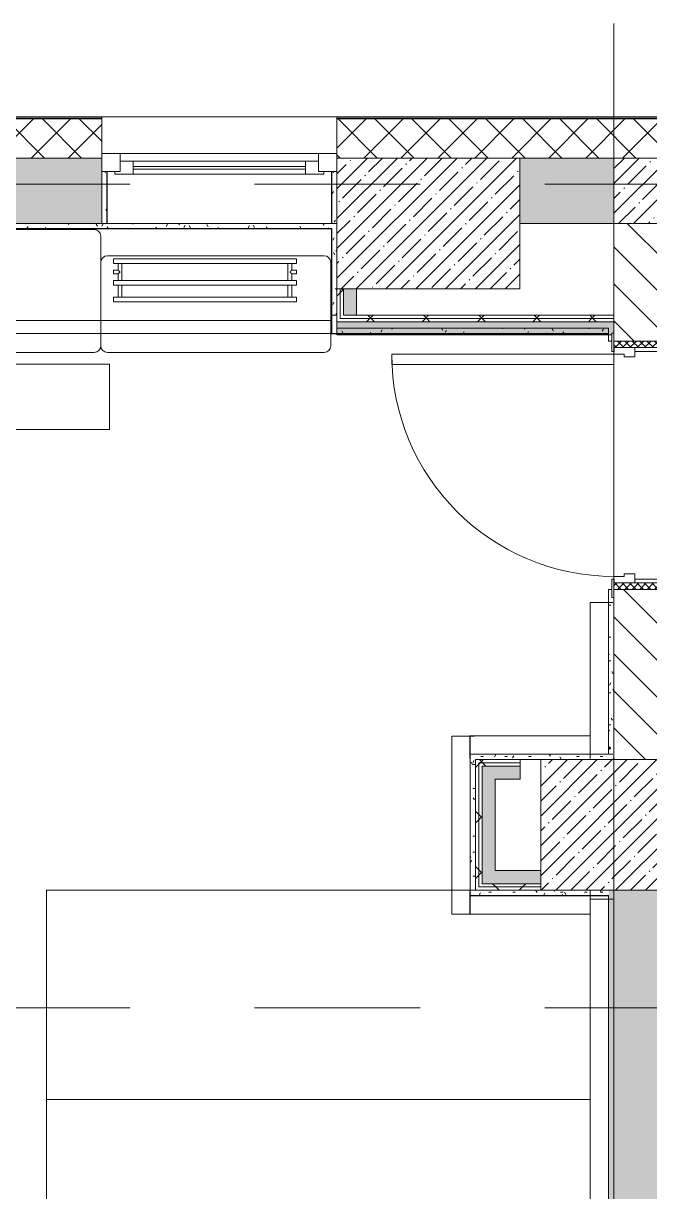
# Model space of a CAD drawing. Header units: millimetres. Extents: x 81609 to 272668, y -8553 to 29000.
# Drawn here: x 118950 to 121347, y 17447 to 21915 of the extents above; entities that cross this region are included whole.
import ezdxf

# ---------------------------------------------------------------- set-up
doc = ezdxf.new("R2010")
doc.units = ezdxf.units.MM
doc.linetypes.add('Осевая', pattern=[3175, 635, -476.25, 1587.5, -476.25])
for name, color, linetype, lineweight in [('A-DOOR', 7, 'Continuous', 9), ('A-DOOR-1', 7, 'Continuous', 13), ('A-DOOR-FRAM', 7, 'Continuous', 13), ('A-DOOR-FRAM-1', 7, 'Continuous', 9), ('A-GLAZ', 7, 'Continuous', 9), ('A-GLAZ-1', 7, 'Continuous', 13), ('A-WALL', 7, 'Continuous', 9), ('I-WALL', 7, 'Continuous', 9), ('M-EQPM', 7, 'Continuous', 9), ('S-COLS', 7, 'Continuous', 9), ('Оси', 7, 'Continuous', 9), ('Оси-2', 7, 'Осевая', 9)]:
    doc.layers.add(name, color=color, linetype=linetype, lineweight=lineweight)
for name, color, linetype, lineweight, true_color in [('A-WALL-1', 7, 'Continuous', 9, 0x3c3c3c), ('A-WALL-FNSH-1', 7, 'Continuous', 9, 0x3c3c3c), ('I-FURN-1', 7, 'Continuous', 9, 0xf0f0f0)]:
    doc.layers.add(name, color=color, linetype=linetype, lineweight=lineweight, true_color=true_color)
pattern_1 = [(45, (0, 0), (-57.024626, 57.024626), []), (45, (57.025, 0), (-57.024626, 57.024626), [100.806, -20.161, 3.353, -16.808])]
pattern_2 = [(0, (0, 0), (121.92, 30.48), [10.058, -81.382, 10.058, -81.382, -487.68]), (0, (0, 0), (121.92, 30.48), [-182.88, 10.058, -172.822, 10.058, -81.382, -213.36]), (0, (0, 0), (121.92, 30.48), [-457.2, 10.058, -50.902, 10.058, -142.342]), (120, (45.72, 15.24), (-87.356454, 90.345817), [10.058, -81.382, 10.058, -81.382, -487.68]), (120, (45.72, 15.24), (-87.356454, 90.345817), [-182.88, 10.058, -172.822, 10.058, -81.382, -213.36]), (120, (45.72, 15.24), (-87.356454, 90.345817), [-457.2, 10.058, -50.902, 10.058, -142.342]), (240, (60.96, 76.2), (-34.563546, -120.825817), [10.058, -81.382, 10.058, -81.382, -487.68]), (240, (60.96, 76.2), (-34.563546, -120.825817), [-182.88, 10.058, -172.822, 10.058, -81.382, -213.36]), (240, (60.96, 76.2), (-34.563546, -120.825817), [-457.2, 10.058, -50.902, 10.058, -142.342])]
pattern_3 = [(45, (0, 0), (-106.06602, 106.06602), []), (135, (0, 0), (-106.06602, -106.06602), [])]

# ---------------------------------------------------------------- blocks, each defined once
blk = doc.blocks.new('120_Окно_СКБ_1Ст - 120_Окно_СКБ_1Ст 900х2500_h_ с форточкой-V8-План размещения напольных электротехнических лючков и розеток 2 этажа в осях 23-33')
at = {"layer": 'A-GLAZ'}
for p, q in [((450, -57), (-450, -57)), ((-430, -127), (-400, -127)), ((-330, -107), (330, -107)), ((330, -117), (-330, -117)), ((400, -127), (430, -127))]:
    blk.add_line(p, q, dxfattribs=at)
at = {"layer": 'A-GLAZ-1'}
for p, q in [((-450, -127), (-450, -57)), ((-450, -57), (-380, -57)), ((-380, -57), (-380, -127)), ((380, -87), (-380, -87)), ((-380, -87), (-380, -127)), ((-330, -137), (-330, -87)), ((330, -137), (330, -87)), ((380, -127), (380, -57)), ((380, -57), (450, -57)), ((380, -127), (380, -87)), ((450, -57), (450, -127)), ((-380, -127), (-450, -127)), ((-380, -127), (-400, -127)), ((-400, -127), (-400, -137)), ((450, -127), (380, -127)), ((400, -127), (380, -127)), ((400, -137), (400, -127)), ((-400, -137), (400, -137)), ((400, -137), (-400, -137))]:
    blk.add_line(p, q, dxfattribs=at)
blk = doc.blocks.new('110_Дверь_СКБ_1Ст_Внутренняя1 - Д-8 950x2100h_охрана-31784688-План размещения напольных электротехнических лючков и розеток 2 этажа в осях 23-33')
at = {"layer": 'A-DOOR'}
h = blk.add_hatch(dxfattribs=at)
h.set_pattern_fill('FP_6', color=256, style=0, pattern_type=2)
h.set_pattern_definition([(135, (1826.41, 164.685), (-14.14214, -14.14214), []), (225, (1826.41, 164.685), (14.14214, -14.14214), [])])
h.paths.add_polyline_path([(487.5, 100), (462.5, 100), (462.5, -100), (487.5, -100)])
at = {"layer": 'A-DOOR-FRAM-1'}
h = blk.add_hatch(dxfattribs=at)
h.set_pattern_fill('FP_7', color=256, style=0, pattern_type=2)
h.set_pattern_definition([(45, (-296.384, 164.685), (-14.1421, 14.1421), []), (135, (-296.384, 164.685), (-14.1421, -14.1421), [])])
h.paths.add_polyline_path([(-437.5, 100), (-462.5, 100), (-462.5, -100), (-437.5, -100)])
at = {"layer": 'A-DOOR'}
blk.add_arc((437.5, 100), 850, 90, 180, dxfattribs=at)
at = {"layer": 'A-DOOR-1'}
for p, q in [((437.5, 950), (397.5, 950)), ((397.5, 950), (397.5, 100)), ((437.5, 100), (437.5, 950)), ((397.5, 100), (437.5, 100))]:
    blk.add_line(p, q, dxfattribs=at)
at = {"layer": 'A-DOOR-FRAM'}
for p, q in [((-422.5, 108), (-492.5, 108)), ((-492.5, 108), (-492.5, 100)), ((-492.5, 100), (-422.5, 100)), ((-437.5, 100), (-462.5, 100)), ((-462.5, 100), (-462.5, -100)), ((-412.5, 100), (-437.5, 100)), ((-437.5, 100), (-437.5, 20)), ((-437.5, -100), (-437.5, 100)), ((-422.5, 100), (-437.5, 100)), ((-437.5, 100), (-437.5, 99)), ((-437.5, 99), (-422.5, 99)), ((-422.5, 100), (-422.5, 108)), ((-422.5, 99), (-422.5, 100)), ((-412.5, 60), (-412.5, 100)), ((437.5, 100), (437.5, 60)), ((462.5, 100), (437.5, 100)), ((517.5, 108), (447.5, 108)), ((447.5, 108), (447.5, 100)), ((462.5, 100), (447.5, 100)), ((447.5, 100), (447.5, 99)), ((447.5, 100), (517.5, 100)), ((447.5, 99), (462.5, 99)), ((462.5, 20), (462.5, 100)), ((487.5, 100), (462.5, 100)), ((462.5, 100), (462.5, -100)), ((462.5, 99), (462.5, 100)), ((487.5, -100), (487.5, 100)), ((517.5, 100), (517.5, 108)), ((-402.5, 60), (-412.5, 60)), ((-402.5, 20), (-402.5, 60)), ((437.5, 60), (427.5, 60)), ((427.5, 60), (427.5, 20)), ((-437.5, 20), (-402.5, 20)), ((-422.5, 20), (-437.5, 20)), ((-437.5, 20), (-437.5, -100)), ((-422.5, -100), (-422.5, 20)), ((427.5, 20), (462.5, 20)), ((462.5, 20), (447.5, 20)), ((447.5, 20), (447.5, -100)), ((462.5, -100), (462.5, 20)), ((-422.5, -100), (-492.5, -100)), ((-492.5, -100), (-492.5, -108)), ((-492.5, -108), (-422.5, -108)), ((-462.5, -100), (-437.5, -100)), ((-437.5, -100), (-422.5, -100)), ((-422.5, -108), (-422.5, -100)), ((447.5, -100), (462.5, -100)), ((517.5, -100), (447.5, -100)), ((447.5, -100), (447.5, -108)), ((447.5, -108), (517.5, -108)), ((462.5, -100), (487.5, -100)), ((517.5, -108), (517.5, -100))]:
    blk.add_line(p, q, dxfattribs=at)
blk = doc.blocks.new('BSC_Колонна _Прямоугольная - 700х500-23282984-План размещения напольных электротехнических лючков и розеток 2 этажа в осях 23-33')
at = {"layer": 'S-COLS'}
h = blk.add_hatch(dxfattribs=at)
h.set_pattern_fill('FP_30', color=256, style=0, pattern_type=2)
h.set_pattern_definition([(45, (-120500, -21150), (-57.024626, 57.024626), []), (45, (-120442.975, -21150), (-57.024626, 57.024626), [100.806, -20.161, 3.353, -16.808])])
h.paths.add_polyline_path([(-350, -250), (350, -250), (350, 250), (-350, 250)])
for p, q in [((350, 250), (-350, 250)), ((-350, 250), (-350, -250)), ((350, -250), (350, 250)), ((-350, -250), (350, -250))]:
    blk.add_line(p, q, dxfattribs=at)
blk = doc.blocks.new('BSC_Колонна _Прямоугольная - 500х500-V22-План размещения напольных электротехнических лючков и розеток 2 этажа в осях 23-33')
at = {"layer": 'S-COLS'}
h = blk.add_hatch(dxfattribs=at)
h.set_pattern_fill('FP_36', color=256, style=0, pattern_type=2)
h.set_pattern_definition([(45, (-121180, -18850), (-57.024626, 57.024626), []), (45, (-121122.975, -18850), (-57.024626, 57.024626), [100.806, -20.161, 3.353, -16.808])])
h.paths.add_polyline_path([(-250, -250), (250, -250), (250, 250), (-250, 250), (-250, -196.3)])
for p, q in [((250, 250), (-250, 250)), ((-250, 250), (-250, -250)), ((250, -250), (250, 250)), ((-250, -250), (250, -250))]:
    blk.add_line(p, q, dxfattribs=at)
blk = doc.blocks.new('Стол базовый прямоугольный - 5_7-26328560-План размещения напольных электротехнических лючков и розеток 2 этажа в осях 23-33')
at = {"layer": 'I-FURN-1'}
for p, q in [((1000, 125), (-1000, 125)), ((-1000, 125), (-1000, -125)), ((1000, -125), (1000, 125)), ((-1000, -125), (1000, -125))]:
    blk.add_line(p, q, dxfattribs=at)
blk = doc.blocks.new('radiator_prado_classic_z_tip_30_po exemplyaru - Classic Z Тип 30-300-31134001-План размещения напольных электротехнических лючков и розеток 2 этажа в осях 23-33')
at = {"layer": 'M-EQPM'}
for p, q in [((0, 228), (0, 210)), ((700, 228), (0, 228)), ((700, 210), (700, 228)), ((0, 210), (700, 210)), ((17.5, 210), (17.5, 164)), ((32.5, 164), (32.5, 210)), ((667.5, 210), (667.5, 164)), ((682.5, 164), (682.5, 210)), ((700, 164), (0, 164)), ((0, 164), (0, 146)), ((0, 146), (700, 146)), ((17.5, 146), (17.5, 121.5)), ((32.5, 82), (32.5, 146)), ((667.5, 146), (667.5, 82)), ((682.5, 121.5), (682.5, 146)), ((700, 146), (700, 164)), ((17.5, 121.5), (0, 121.5)), ((17.5, 121.5), (0, 121.5)), ((0, 121.5), (0, 121.2)), ((0, 106.5), (0, 121.5)), ((0, 121.2), (0, 121.2)), ((0, 106.8), (0, 106.5)), ((0, 106.8), (0, 106.8)), ((0, 106.5), (17.5, 106.5)), ((0, 106.5), (17.5, 106.5)), ((17.5, 106.5), (17.5, 82)), ((700, 121.5), (682.5, 121.5)), ((700, 121.5), (682.5, 121.5)), ((682.5, 82), (682.5, 106.5)), ((682.5, 106.5), (700, 106.5)), ((682.5, 106.5), (700, 106.5)), ((700, 121.5), (700, 106.5)), ((700, 121.2), (700, 121.5)), ((700, 121.5), (700, 121.2)), ((700, 121.2), (700, 121.5)), ((700, 106.5), (700, 106.8)), ((700, 106.8), (700, 106.5)), ((700, 106.5), (700, 106.8)), ((700, 82), (0, 82)), ((0, 82), (0, 64)), ((700, 64), (0, 64)), ((700, 64), (700, 82))]:
    blk.add_line(p, q, dxfattribs=at)
for points, knots in [([(25, 114), (24.5, 114.5), (23.6, 115.4), (22.4, 116.6), (21.6, 117.4), (21.1, 117.9), (20.8, 118.2), (20.5, 118.5), (20.2, 118.8), (19.8, 119.1), (19.6, 119.4), (19.3, 119.7), (19, 120), (18.7, 120.3), (18.5, 120.5), (18.3, 120.7), (18.1, 120.9), (17.9, 121.1), (17.8, 121.2), (17.7, 121.3), (17.5, 121.5), (17.5, 121.5), (17.5, 121.5)], [0, 0, 0, 0, 0.142857, 0.285714, 0.357143, 0.392857, 0.428571, 0.464286, 0.5, 0.535714, 0.571429, 0.607143, 0.642857, 0.678571, 0.714286, 0.75, 0.785714, 0.821429, 0.857143, 0.892857, 0.928571, 1, 1, 1, 1]), ([(17.5, 106.5), (17.5, 106.5), (17.5, 106.5), (17.7, 106.7), (17.8, 106.8), (17.9, 106.9), (18.1, 107.1), (18.3, 107.3), (18.5, 107.5), (18.7, 107.7), (19, 108), (19.3, 108.3), (19.6, 108.6), (19.8, 108.9), (20.3, 109.3), (20.7, 109.7), (21.1, 110.1), (21.6, 110.6), (22.4, 111.4), (23.6, 112.6), (24.5, 113.5), (25, 114)], [0, 0, 0, 0, 0.071429, 0.107143, 0.142857, 0.178571, 0.214286, 0.25, 0.285714, 0.321429, 0.357143, 0.392857, 0.428571, 0.464286, 0.5, 0.571429, 0.607143, 0.642857, 0.714286, 0.857143, 1, 1, 1, 1]), ([(675, 114), (675.5, 114.5), (676.4, 115.4), (677.6, 116.6), (678.4, 117.4), (678.9, 117.9), (679.2, 118.2), (679.5, 118.5), (679.8, 118.8), (680.1, 119.2), (680.4, 119.4), (680.7, 119.7), (681, 120), (681.3, 120.3), (681.5, 120.5), (681.7, 120.7), (681.9, 120.9), (682.1, 121.1), (682.2, 121.2), (682.3, 121.3), (682.5, 121.5), (682.5, 121.5), (682.5, 121.5)], [0, 0, 0, 0, 0.142857, 0.285714, 0.357143, 0.392857, 0.428571, 0.464286, 0.5, 0.535714, 0.571429, 0.607143, 0.642857, 0.678571, 0.714286, 0.75, 0.785714, 0.821429, 0.857143, 0.892857, 0.928571, 1, 1, 1, 1]), ([(682.5, 106.5), (682.5, 106.5), (682.5, 106.5), (682.3, 106.7), (682.2, 106.8), (682.1, 106.9), (681.9, 107.1), (681.7, 107.3), (681.5, 107.5), (681.3, 107.7), (681, 108), (680.7, 108.3), (680.4, 108.6), (680.1, 108.8), (679.7, 109.3), (679.3, 109.7), (678.9, 110.1), (678.4, 110.6), (677.6, 111.4), (676.4, 112.6), (675.5, 113.5), (675, 114)], [0, 0, 0, 0, 0.071429, 0.107143, 0.142857, 0.178571, 0.214286, 0.25, 0.285714, 0.321429, 0.357143, 0.392857, 0.428571, 0.464286, 0.5, 0.571429, 0.607143, 0.642857, 0.714286, 0.857143, 1, 1, 1, 1])]:
    blk.add_open_spline(points, degree=3, knots=knots, dxfattribs=at)
blk = doc.blocks.new('Мат в спортивном зале - Т20-V188-План размещения напольных электротехнических лючков и розеток 2 этажа в осях 23-33')
at = {"layer": 'I-FURN-1'}
for p, q in [((-668.7, 925.9), (-668.7, 906.7)), ((881.3, 909.3), (-668.7, 909.3)), ((-668.7, 909.3), (-668.7, 839.3)), ((-668.7, 839.3), (-668.7, 909.3)), ((-668.7, 909.3), (878.7, 909.3)), ((878.7, 909.3), (881.3, 909.3)), ((881.3, 906.7), (881.3, 925.9)), ((881.3, 839.3), (881.3, 909.3)), ((881.3, 909.3), (881.3, 839.3)), ((-668.7, 839.3), (881.3, 839.3)), ((-611.9, 839.3), (-668.7, 839.3)), ((878.7, 839.3), (-611.9, 839.3)), ((881.3, 839.3), (878.7, 839.3))]:
    blk.add_line(p, q, dxfattribs=at)
blk = doc.blocks.new('Мат в спортивном зале - Т22-31224358-План размещения напольных электротехнических лючков и розеток 2 этажа в осях 23-33')
at = {"layer": 'I-FURN-1'}
for p, q in [((421.3, 925.9), (421.3, 906.7)), ((881.3, 909.3), (421.3, 909.3)), ((421.3, 909.3), (421.3, 839.3)), ((421.3, 839.3), (421.3, 909.3)), ((421.9, 909.3), (881.3, 909.3)), ((881.3, 906.7), (881.3, 925.9)), ((881.3, 839.3), (881.3, 909.3)), ((881.3, 909.3), (881.3, 896.1)), ((881.3, 896.1), (881.3, 839.3)), ((421.3, 839.3), (881.3, 839.3)), ((881.3, 839.3), (421.9, 839.3))]:
    blk.add_line(p, q, dxfattribs=at)
blk = doc.blocks.new('Мат в спортивном зале - Т21-31224356-План размещения напольных электротехнических лючков и розеток 2 этажа в осях 23-33')
at = {"layer": 'I-FURN-1'}
for p, q in [((201.3, 925.9), (201.3, 906.7)), ((881.3, 909.3), (201.3, 909.3)), ((201.3, 909.3), (201.3, 839.3)), ((201.3, 909.3), (269.3, 909.3)), ((201.3, 839.3), (201.3, 908.7)), ((270.3, 909.3), (296.3, 909.3)), ((296.3, 909.3), (790.3, 909.3)), ((790.3, 909.3), (811.3, 909.3)), ((811.3, 909.3), (881.3, 909.3)), ((881.3, 906.7), (881.3, 925.9)), ((881.3, 839.3), (881.3, 909.3)), ((881.3, 908.7), (881.3, 839.3)), ((201.3, 839.3), (881.3, 839.3)), ((790.3, 839.3), (201.3, 839.3)), ((881.3, 839.3), (790.3, 839.3))]:
    blk.add_line(p, q, dxfattribs=at)
blk = doc.blocks.new('Мат в спортивном зале - Т22-31224360-План размещения напольных электротехнических лючков и розеток 2 этажа в осях 23-33')
at = {"layer": 'I-FURN-1'}
for p, q in [((881.3, -839.3), (421.3, -839.3)), ((421.3, -839.3), (421.3, -909.3)), ((421.3, -841.3), (421.3, -839.3)), ((421.3, -839.3), (881.3, -839.3)), ((421.3, -909.3), (421.3, -841.3)), ((881.3, -909.3), (881.3, -839.3)), ((881.3, -839.3), (881.3, -909.3)), ((421.3, -925.9), (421.3, -906.7)), ((421.3, -909.3), (881.3, -909.3)), ((442.9, -909.3), (422.9, -909.3)), ((881.3, -909.3), (442.9, -909.3)), ((881.3, -906.7), (881.3, -925.9))]:
    blk.add_line(p, q, dxfattribs=at)
blk = doc.blocks.new('Мат в спортивном зале - Т23-31224362-План размещения напольных электротехнических лючков и розеток 2 этажа в осях 23-33')
at = {"layer": 'I-FURN-1'}
for p, q in [((301.3, 925.9), (301.3, 906.7)), ((881.3, 909.3), (301.3, 909.3)), ((301.3, 909.3), (301.3, 839.3)), ((301.3, 839.3), (301.3, 909.3)), ((301.3, 909.3), (881.3, 909.3)), ((881.3, 906.7), (881.3, 925.9)), ((881.3, 839.3), (881.3, 909.3)), ((881.3, 909.3), (881.3, 839.3)), ((301.3, 839.3), (881.3, 839.3)), ((811.3, 839.3), (301.3, 839.3)), ((881.3, 839.3), (811.3, 839.3))]:
    blk.add_line(p, q, dxfattribs=at)
blk = doc.blocks.new('Мат 710х300х500_h_ около окна - 1372 x 1905mm - Double-31229207-План размещения напольных электротехнических лючков и розеток 2 этажа в осях 23-33')
at = {"layer": 'I-FURN-1'}
for p, q in [((355.7, 951.3), (-303.5, 951.3)), ((-328.9, 925.9), (-328.9, 552.8)), ((381.1, 506.7), (381.1, 925.9)), ((-328.9, 552.8), (-328.9, 506.7)), ((-303.5, 481.3), (355.7, 481.3))]:
    blk.add_line(p, q, dxfattribs=at)
for centre, start, end in [((-303.5, 925.9), 90, 180), ((355.7, 925.9), 360, 90), ((-303.5, 506.7), 180, 270), ((355.7, 506.7), 270, 360)]:
    blk.add_arc(centre, 25.4, start, end, dxfattribs=at)
blk = doc.blocks.new('Мат 880х300х500_h_ около окна - 1372 x 1905mm - Double-31230264-План размещения напольных электротехнических лючков и розеток 2 этажа в осях 23-33')
at = {"layer": 'I-FURN-1'}
for p, q in [((525.7, 851.3), (-303.5, 851.3)), ((-328.9, 825.9), (-328.9, 506.7)), ((551.1, 506.7), (551.1, 825.9)), ((-303.5, 481.3), (525.7, 481.3))]:
    blk.add_line(p, q, dxfattribs=at)
for centre, start, end in [((-303.5, 825.9), 90, 180), ((525.7, 825.9), 0, 90), ((-303.5, 506.7), 180, 270), ((525.7, 506.7), 270, 360)]:
    blk.add_arc(centre, 25.4, start, end, dxfattribs=at)

msp = doc.modelspace()

# ---------------------------------------------------------------- hatches: boundary and pattern name
at = {"layer": 'A-WALL'}
h = msp.add_hatch(dxfattribs=at)
h.set_pattern_fill('FP_1', color=256, style=0, pattern_type=2)
h.set_pattern_definition([(45, (0, 0), (-70.71068, 70.71068), []), (135, (0, 0), (-70.71068, -70.71068), [])])
h.paths.add_polyline_path([(125080, 21400), (125230, 21400), (125230, 21550), (120150.2, 21550), (120150.2, 21400), (124656.6, 21400)])
h.paths.add_polyline_path([(119250.2, 21400), (119250.2, 21550), (117900.4, 21550), (117900.4, 21400), (118831.7, 21400)])
h.paths.add_polyline_path([(117000.4, 21400), (117000.4, 21550), (115600.4, 21550), (115600.4, 21400), (116890.1, 21400)])
h.paths.add_polyline_path([(113300.4, 21400), (113300.4, 21550), (112150, 21550), (112150, 21400), (113006.9, 21400)])
h.paths.add_polyline_path([(111050, 21400), (111250, 21400), (111250, 21550), (109950.4, 21550), (109950.4, 21400), (110418, 21400)])
h.paths.add_polyline_path([(109050.4, 21400), (109050.4, 21550), (107750.4, 21550), (107750.4, 21400), (108476.4, 21400)])
h.paths.add_polyline_path([(106534.8, 21400), (106850.4, 21400), (106850.4, 21550), (105550.2, 21550), (105550.2, 21400), (106050, 21400)])
h.paths.add_polyline_path([(103250.2, 21400), (103250.2, 21550), (102050, 21550), (102050, 21400), (102651.5, 21400)])
h.paths.add_polyline_path([(100800, 21400), (101150, 21400), (101150, 21550), (96610, 21550), (96610, 21400), (100709.9, 21400)])
h.paths.add_polyline_path([(93310, 21400), (93310, 21550), (93060, 21550), (93060, 21400), (93267, 21400)])
at = {"layer": 'I-WALL'}
h = msp.add_hatch(dxfattribs=at)
h.set_pattern_fill('FP_2', color=256, style=0, pattern_type=2)
h.set_pattern_definition(pattern_1)
h.paths.add_polyline_path([(121210, 21150), (121210, 21400), (120850, 21400), (120850, 21150)])
h.paths.add_polyline_path([(119250.2, 21150), (119250.2, 21400), (117900.4, 21400), (117900.4, 21150), (119155.3, 21150)])
h.paths.add_polyline_path([(117000.4, 21150), (117000.4, 21400), (116100.4, 21400), (116100.4, 21150), (116890.1, 21150)])
h.paths.add_polyline_path([(113300.4, 21150), (113300.4, 21400), (112150, 21400), (112150, 21150), (113006.9, 21150)])
h.paths.add_polyline_path([(111065.2, 21150), (111250, 21150), (111250, 21400), (111050, 21400), (111050, 21150)])
h.paths.add_polyline_path([(110094.4, 21150), (110350, 21150), (110350, 21400), (109950.4, 21400), (109950.4, 21150)])
h.paths.add_polyline_path([(109050.4, 21150), (109050.4, 21400), (107750.4, 21400), (107750.4, 21150), (108800, 21150)])
h.paths.add_polyline_path([(100560, 21150), (100580, 21150), (100580, 21400), (100560, 21400), (100560, 21262)])
h.paths.add_polyline_path([(106534.8, 21150), (106850.4, 21150), (106850.4, 21400), (106050, 21400), (106050, 21150)])
h.paths.add_polyline_path([(103250.2, 21150), (103250.2, 21400), (102050, 21400), (102050, 21150), (102651.5, 21150)])
h.paths.add_polyline_path([(101150, 21150), (101150, 21400), (100800, 21400), (100800, 21150), (101137.5, 21150)])
h = msp.add_hatch(dxfattribs=at)
h.set_pattern_fill('FP_2', color=256, style=0, pattern_type=2)
h.set_pattern_definition(pattern_1)
h.paths.add_polyline_path([(124810, 21150), (124830, 21150), (124830, 21400), (121210, 21400), (121210, 21150), (124656.6, 21150)])
h = msp.add_hatch(dxfattribs=at)
h.set_pattern_fill('FP_41', color=256, style=0, pattern_type=2)
h.set_pattern_definition(pattern_2)
h.paths.add_polyline_path([(119270.2, 21150), (119270.2, 21348), (119250.2, 21348), (119250.2, 21150)])
h = msp.add_hatch(dxfattribs=at)
h.set_pattern_fill('FP_41', color=256, style=0, pattern_type=2)
h.set_pattern_definition(pattern_2)
h.paths.add_polyline_path([(120150, 21150), (120150, 21348), (120130.2, 21348), (120130.2, 21150)])
h = msp.add_hatch(dxfattribs=at)
h.set_pattern_fill('FP_41', color=256, style=0, pattern_type=2)
h.set_pattern_definition(pattern_2)
h.paths.add_polyline_path([(120130.2, 21130), (120130.2, 21150), (118515.5, 21150), (118515.5, 21130), (120126.2, 21130)])
h = msp.add_hatch(dxfattribs=at)
h.set_pattern_fill('FP_41', color=256, style=0, pattern_type=2)
h.set_pattern_definition(pattern_2)
h.paths.add_polyline_path([(120130.2, 20799), (120150.2, 20799), (120150, 21150), (120130.2, 21150), (120130.2, 20900)])
h = msp.add_hatch(dxfattribs=at)
h.set_pattern_fill('FP_4', color=256, style=0, pattern_type=2)
h.set_pattern_definition([(135, (0, 0), (-70.71068, -70.71068), [])])
h.paths.add_polyline_path([(121410, 19100), (121410, 19750), (121210, 19750), (121210, 19100)])
h.paths.add_polyline_path([(121410, 20700), (121410, 21150), (121210, 21150), (121210, 20700)])
h = msp.add_hatch(dxfattribs=at)
h.set_pattern_fill('FP_42', color=256, style=0, pattern_type=2)
h.set_pattern_definition(pattern_3)
h.paths.add_polyline_path([(120162.5, 20786.5), (120162.4, 20900), (120150, 20900), (120150, 20786.5)])
h = msp.add_hatch(dxfattribs=at)
h.set_pattern_fill('FP_42', color=256, style=0, pattern_type=2)
h.set_pattern_definition(pattern_3)
h.paths.add_polyline_path([(120175, 20799), (120175, 20900), (120162.5, 20900), (120162.5, 20799)])
for points in [[(120225, 20799), (120225, 20900), (120175, 20900), (120175, 20799)], [(121190, 20724), (121202, 20724), (121202, 20730), (121210, 20730), (121210, 20774), (120150, 20774), (120150, 20724), (121189, 20724)], [(120852, 19025), (120852, 19075), (120705.6, 19075), (120705.6, 19025), (120773.4, 19025)], [(120755.6, 18625), (120755.6, 19025), (120705.6, 19025), (120705.6, 18625)], [(120930, 18625), (120930, 18675), (120755.6, 18675), (120755.6, 18625), (120773.4, 18625)]]:
    msp.add_hatch(color=256, dxfattribs=at).paths.add_polyline_path(points)
h = msp.add_hatch(dxfattribs=at)
h.set_pattern_fill('FP_42', color=256, style=0, pattern_type=2)
h.set_pattern_definition(pattern_3)
h.paths.add_polyline_path([(121210, 20774), (121210, 20786.5), (120150, 20786.5), (120150, 20774), (120773.4, 20774)])
h = msp.add_hatch(dxfattribs=at)
h.set_pattern_fill('FP_42', color=256, style=0, pattern_type=2)
h.set_pattern_definition(pattern_3)
h.paths.add_polyline_path([(121210, 20786.5), (121210, 20799), (120162.5, 20799), (120162.5, 20786.5), (120773.4, 20786.5)])
h = msp.add_hatch(dxfattribs=at)
h.set_pattern_fill('FP_41', color=256, style=0, pattern_type=2)
h.set_pattern_definition(pattern_2)
h.paths.add_polyline_path([(121190, 20729), (121190, 20749), (120150.2, 20749), (120150.2, 20729), (120773.4, 20729)])
h = msp.add_hatch(dxfattribs=at)
h.set_pattern_fill('FP_41', color=256, style=0, pattern_type=2)
h.set_pattern_definition(pattern_2)
h.paths.add_polyline_path([(121210, 19120), (121210, 19720), (121202, 19720), (121202, 19750), (121190, 19750), (121190, 19120)])
h.paths.add_polyline_path([(121190, 20700), (121202, 20700), (121202, 20724), (121190, 20724)])
h = msp.add_hatch(dxfattribs=at)
h.set_pattern_fill('FP_41', color=256, style=0, pattern_type=2)
h.set_pattern_definition(pattern_2)
h.paths.add_polyline_path([(120680.6, 18600), (120680.6, 19121), (120659.6, 19120), (120660.6, 18600)])
h = msp.add_hatch(dxfattribs=at)
h.set_pattern_fill('FP_41', color=256, style=0, pattern_type=2)
h.set_pattern_definition(pattern_2)
h.paths.add_polyline_path([(120680.6, 19100), (121210, 19100), (121210, 19120), (120680.6, 19120)])
h = msp.add_hatch(dxfattribs=at)
h.set_pattern_fill('FP_42', color=256, style=0, pattern_type=2)
h.set_pattern_definition(pattern_3)
h.paths.add_polyline_path([(120852, 19087.5), (120852, 19100), (120680.6, 19100), (120680.6, 19087.5), (120773.4, 19087.5)])
h = msp.add_hatch(dxfattribs=at)
h.set_pattern_fill('FP_42', color=256, style=0, pattern_type=2)
h.set_pattern_definition(pattern_3)
h.paths.add_polyline_path([(120693.1, 18600), (120693.1, 19087.5), (120680.6, 19087.5), (120680.6, 18600)])
h = msp.add_hatch(dxfattribs=at)
h.set_pattern_fill('FP_42', color=256, style=0, pattern_type=2)
h.set_pattern_definition(pattern_3)
h.paths.add_polyline_path([(120852, 19075), (120852, 19087.5), (120693.1, 19087.5), (120693.1, 19075), (120773.4, 19075)])
h = msp.add_hatch(dxfattribs=at)
h.set_pattern_fill('FP_42', color=256, style=0, pattern_type=2)
h.set_pattern_definition(pattern_3)
h.paths.add_polyline_path([(120705.6, 18612.5), (120705.6, 19075), (120693.1, 19075), (120693.1, 18612.5)])
h = msp.add_hatch(dxfattribs=at)
h.set_pattern_fill('FP_41', color=256, style=0, pattern_type=2)
h.set_pattern_definition(pattern_2)
h.paths.add_polyline_path([(120660.6, 18580), (121190, 18580), (121190, 18600), (120660.6, 18600)])
h = msp.add_hatch(dxfattribs=at)
h.set_pattern_fill('FP_42', color=256, style=0, pattern_type=2)
h.set_pattern_definition(pattern_3)
h.paths.add_polyline_path([(120705.6, 18600), (120930, 18600), (120930, 18612.5), (120693.1, 18612.5), (120693.1, 18600)])
h = msp.add_hatch(dxfattribs=at)
h.set_pattern_fill('FP_42', color=256, style=0, pattern_type=2)
h.set_pattern_definition(pattern_3)
h.paths.add_polyline_path([(120705.6, 18612.5), (120930, 18612.5), (120930, 18625), (120705.6, 18625)])
h = msp.add_hatch(dxfattribs=at)
h.set_pattern_fill('FP_41', color=256, style=0, pattern_type=2)
h.set_pattern_definition(pattern_2)
h.paths.add_polyline_path([(121190, 13920), (121210, 13920), (121210, 18600), (121190, 18600), (121190, 14480.5)])
h = msp.add_hatch(dxfattribs=at)
h.set_pattern_fill('FP_2', color=256, style=0, pattern_type=2)
h.set_pattern_definition(pattern_1)
h.paths.add_polyline_path([(121420.6, 10600), (121430, 10600), (121430, 10825), (121210, 10825), (121210, 10600)])
h.paths.add_polyline_path([(121210, 12225), (121430, 12225), (121430, 13400), (121210, 13400), (121210, 12280)])
h.paths.add_polyline_path([(121210, 13900), (121430, 13900), (121430, 18600), (121210, 18600), (121210, 13920)])

# ---------------------------------------------------------------- linework, layer by layer
at = {"layer": 'A-WALL'}
for p, q in [((119250.2, 21553), (117900.4, 21553)), ((119250.2, 21550), (117900.4, 21550)), ((119250.2, 21558), (120150.2, 21558)), ((125233, 21553), (120150.2, 21553)), ((125230, 21550), (120150.2, 21550)), ((119250.2, 21400), (117900.4, 21400)), ((121210, 21150), (124830, 21150)), ((120162.5, 20786.5), (120162.5, 20900)), ((120175, 20799), (120175, 20900)), ((121210, 20786.5), (120162.5, 20786.5)), ((121210, 20774), (120150, 20774)), ((120150.2, 20729), (121190, 20729)), ((121210, 19100), (121210, 19720)), ((120659.6, 19094), (120660.6, 19094)), ((120660.6, 18600), (120660.6, 19094)), ((120680.6, 19120), (120680.6, 19121)), ((120680.6, 19120), (121190, 19120)), ((120693.1, 19087.5), (120693.1, 18612.5)), ((120693.1, 19087.5), (120852, 19087.5)), ((120705.6, 19075), (120705.6, 18625)), ((120705.6, 19075), (120852, 19075)), ((120693.1, 18612.5), (120930, 18612.5)), ((120705.6, 18625), (120930, 18625)), ((121210, 13900), (121210, 18600)), ((121190, 13920), (121190, 18580))]:
    msp.add_line(p, q, dxfattribs=at)
at = {"layer": 'A-WALL-1'}
for p, q in [((119250.2, 21550), (119250.2, 21150)), ((120150.2, 21550), (120150.2, 21400)), ((120850, 21400), (125080, 21400)), ((119270.2, 21348), (119250.2, 21348)), ((119270.2, 21150), (119270.2, 21348)), ((120150, 21348), (120130.2, 21348)), ((120130.2, 21348), (120130.2, 21150)), ((120129.2, 21150), (116100.4, 21150)), ((120130.2, 21150), (120150, 21150)), ((120850, 21150), (121210, 21150)), ((121210, 21150), (121210, 20730)), ((119250.2, 21130), (120130.2, 21130)), ((120130.2, 21130), (120130.2, 21129)), ((120150, 20900), (120150, 20724)), ((120150.2, 20799), (120150.2, 20900)), ((120225, 20799), (120225, 20900)), ((120130.2, 20799), (120150.2, 20799)), ((121210, 20799), (120175, 20799)), ((121210, 20730), (121210, 20799)), ((121190, 20749), (120150.2, 20749)), ((120150.2, 20749), (120150.2, 20729)), ((121190, 20729), (121190, 20749)), ((120150, 20724), (121202, 20724)), ((121190, 20724), (121190, 20700)), ((121190, 20700), (121202, 20700)), ((121202, 19750), (121190, 19750)), ((121190, 19750), (121190, 19120)), ((120680.6, 19121), (120659.6, 19121)), ((120659.6, 19121), (120659.6, 19100)), ((120680.6, 18600), (120680.6, 19100)), ((120930, 19100), (120680.6, 19100)), ((120852, 19025), (120852, 19100)), ((120755.6, 18675), (120755.6, 19025)), ((120755.6, 19025), (120852, 19025)), ((120930, 18675), (120755.6, 18675)), ((120680.6, 18600), (120930, 18600)), ((120660.6, 18580), (121190, 18580))]:
    msp.add_line(p, q, dxfattribs=at)
at = {"layer": 'A-WALL-FNSH-1'}
for p, q in [((119250.2, 21558), (117900.4, 21558)), ((119250.2, 21550), (119250.2, 21558)), ((125238, 21558), (120150.2, 21558)), ((120150.2, 21558), (120150.2, 21550)), ((119271.2, 21348), (119270.2, 21348)), ((119271.2, 21150), (119271.2, 21348)), ((120130.2, 21348), (120129.2, 21348)), ((120129.2, 21348), (120129.2, 21150)), ((120129.2, 21150), (120130.2, 21150)), ((119250.2, 21130), (118535.5, 21130)), ((118536.5, 21129), (119250.2, 21129)), ((119250.2, 21129), (119250.2, 21130)), ((120129.2, 21129), (120129.2, 20728)), ((120130.2, 20779), (120130.2, 21129)), ((120129.2, 20728), (121190, 20728)), ((120150.2, 20729), (120130.2, 20729)), ((121189, 20724), (121189, 20700)), ((121189, 20700), (121190, 20700)), ((121190, 20728), (121190, 20729)), ((121189, 19750), (121189, 19121)), ((121190, 19750), (121189, 19750)), ((120659.6, 19100), (120659.6, 18579)), ((121189, 19121), (120680.6, 19121)), ((120660.6, 18580), (120660.6, 18600)), ((120659.6, 18579), (121189, 18579)), ((121189, 18579), (121189, 13921))]:
    msp.add_line(p, q, dxfattribs=at)
at = {"layer": 'I-FURN-1'}
for p, q in [((119039, 18600), (119039, 17800)), ((120589.6, 18600), (119039, 18600)), ((119039, 18600), (120589.6, 18600)), ((119039, 17800), (119039, 18600)), ((120659.6, 18600), (120589.6, 18600)), ((120589.6, 18600), (120659.6, 18600)), ((120930, 18600), (120659.6, 18600)), ((121119, 18579), (121119, 18600)), ((121119, 18565.8), (121119, 18579)), ((121119, 18579), (121119, 18565.8)), ((121119, 18509), (121119, 18565.8)), ((121119, 18565.8), (121119, 18509)), ((121119, 17800), (121119, 18509)), ((121119, 18509), (121119, 17800)), ((119039, 17800), (121119, 17800)), ((121119, 17800), (119039, 17800)), ((119039, 17800), (119039, 17000)), ((121119, 17800), (119039, 17800)), ((119039, 17800), (121119, 17800)), ((119039, 17000), (119039, 17800)), ((121119, 17018.4), (121119, 17800)), ((121119, 17800), (121119, 17018.4))]:
    msp.add_line(p, q, dxfattribs=at)
at = {"layer": 'I-WALL'}
for p, q in [((120130.2, 21129), (119250.2, 21129)), ((118536.5, 20779), (120130.2, 20779)), ((120130.2, 20729), (120130.2, 20779)), ((120130.2, 20729), (118536.5, 20729))]:
    msp.add_line(p, q, dxfattribs=at)
at = {"layer": 'Оси'}
msp.add_line((121210, 19415.1), (121210, 21915.1), dxfattribs=at)
at = {"layer": 'Оси-2'}
for p, q in [((84909.3, 21300), (122580, 21300)), ((121210, 593.7), (121210, 19415.1)), ((84909.3, 18150), (122760, 18150))]:
    msp.add_line(p, q, dxfattribs=at)

# ---------------------------------------------------------------- block references
at = {"layer": 'A-DOOR', "rotation": 89.99999999999991}
msp.add_blockref('110_Дверь_СКБ_1Ст_Внутренняя1 - Д-8 950x2100h_охрана-31784688-План размещения напольных электротехнических лючков и розеток 2 этажа в осях 23-33', (121310, 20212.5), dxfattribs=at)
at = {"layer": 'A-GLAZ'}
msp.add_blockref('120_Окно_СКБ_1Ст - 120_Окно_СКБ_1Ст 900х2500_h_ с форточкой-V8-План размещения напольных электротехнических лючков и розеток 2 этажа в осях 23-33', (119700.2, 21475), dxfattribs=at)
at = {"layer": 'I-FURN-1'}
for name, p in [('Мат 710х300х500_h_ около окна - 1372 x 1905mm - Double-31229207-План размещения напольных электротехнических лючков и розеток 2 этажа в осях 23-33', (118865.4, 20175.2)), ('Мат 880х300х500_h_ около окна - 1372 x 1905mm - Double-31230264-План размещения напольных электротехнических лючков и розеток 2 этажа в осях 23-33', (119575.4, 20175.2)), ('Мат в спортивном зале - Т22-31224360-План размещения напольных электротехнических лючков и розеток 2 этажа в осях 23-33', (120237.7, 20030.3)), ('Мат в спортивном зале - Т22-31224358-План размещения напольных электротехнических лючков и розеток 2 этажа в осях 23-33', (120237.7, 17669.7))]:
    msp.add_blockref(name, p, dxfattribs=at)
for name, p, rotation in [('Стол базовый прямоугольный - 5_7-26328560-План размещения напольных электротехнических лючков и розеток 2 этажа в осях 23-33', (118280.4, 20487), 180), ('Мат в спортивном зале - Т23-31224362-План размещения напольных электротехнических лючков и розеток 2 этажа в осях 23-33', (120279.7, 20002.3), 270.0000000000006), ('Мат в спортивном зале - Т21-31224356-План размещения напольных электротехнических лючков и розеток 2 этажа в осях 23-33', (119750.3, 19390.3), 270.0000000000006), ('Мат в спортивном зале - Т20-V188-План размещения напольных электротехнических лючков и розеток 2 этажа в осях 23-33', (120279.7, 17897.1), 270.0000000000001)]:
    msp.add_blockref(name, p, dxfattribs=dict(at, rotation=rotation))
at = {"layer": 'M-EQPM', "rotation": 180}
msp.add_blockref('radiator_prado_classic_z_tip_30_po exemplyaru - Classic Z Тип 30-300-31134001-План размещения напольных электротехнических лючков и розеток 2 этажа в осях 23-33', (119995.1, 21078.3), dxfattribs=at)
at = {"layer": 'S-COLS'}
for name, p in [('BSC_Колонна _Прямоугольная - 700х500-23282984-План размещения напольных электротехнических лючков и розеток 2 этажа в осях 23-33', (120500, 21150)), ('BSC_Колонна _Прямоугольная - 500х500-V22-План размещения напольных электротехнических лючков и розеток 2 этажа в осях 23-33', (121180, 18850))]:
    msp.add_blockref(name, p, dxfattribs=at)

doc.saveas('drawing.dxf')
